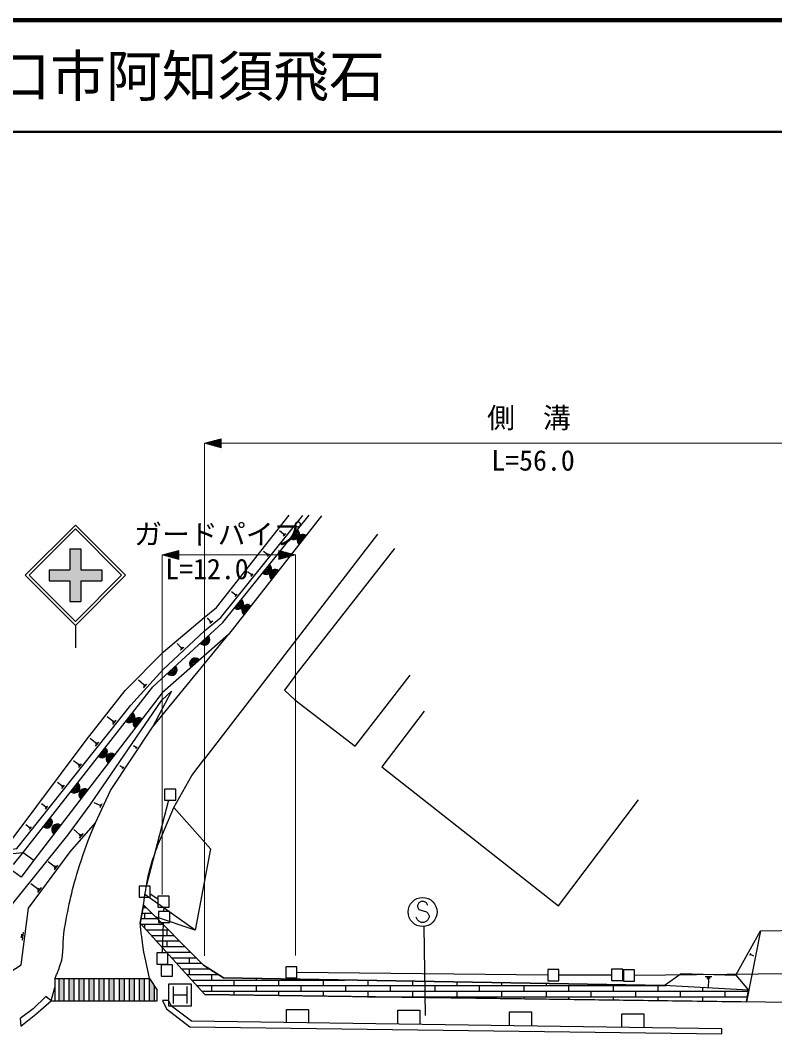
# Model space of a CAD drawing. Units: millimetres, scale not verified. Extents: x 40000 to 680000, y 20000 to 380000.
# Drawn here: x 412333 to 479975, y 289646 to 380000 of the extents above; entities that cross this region are included whole.
import ezdxf
from ezdxf.enums import TextEntityAlignment as Align

# ---------------------------------------------------------------- set-up
doc = ezdxf.new("R2010")
doc.units = ezdxf.units.MM
doc.header["$LTSCALE"] = 1000
for name, color, linetype, lineweight in [('M-BGD', 7, 'Continuous', 25), ('M-BMK-ROW', 30, 'Continuous', 25), ('M-STR-HTXT', 7, 'Continuous', 13), ('M-STR-STRC', 7, 'Continuous', 25), ('M-STR-STRD', 7, 'Continuous', 25), ('M-TTL', 2, 'Continuous', 140), ('M-TTL-LINE', 7, 'Continuous', 50)]:
    doc.layers.add(name, color=color, linetype=linetype, lineweight=lineweight)
doc.layers.add('M-TTL-TXT', color=7, linetype='Continuous')
doc.styles.add('ＭＳ ゴシック', font='')
doc.styles.get('ＭＳ ゴシック').set_extended_font_data('MS Gothic')

msp = doc.modelspace()

# ---------------------------------------------------------------- hatches: boundary and pattern name
at = {"layer": 'M-STR-STRC'}
for points in [[(414920, 330774), (416781, 330774), (416782, 332634), (417782, 332634), (417781, 330774), (419640, 330774), (419640, 329774), (417781, 329774), (417780, 327914), (416780, 327914), (416781, 329774), (414920, 329774)], [(416273, 292166), (416273, 294159), (415823, 294159), (415823, 292166)], [(417173, 292166), (417173, 294159), (416723, 294159), (416723, 292166)], [(418073, 292166), (418073, 294159), (417623, 294159), (417623, 292166)], [(418973, 292166), (418973, 294159), (418523, 294159), (418523, 292166)], [(419873, 292166), (419873, 294159), (419423, 294159), (419423, 292166)], [(420773, 292166), (420773, 294159), (420323, 294159), (420323, 292166)], [(421673, 292166), (421673, 294159), (421223, 294159), (421223, 292166)], [(422573, 292166), (422573, 294159), (422123, 294159), (422123, 292166)], [(423473, 292166), (423473, 294159), (423023, 294159), (423023, 292166)], [(424373, 292166), (424373, 293470), (423923, 294159), (423923, 292166)]]:
    msp.add_hatch(color=256, dxfattribs=at).paths.add_polyline_path(points)

# ---------------------------------------------------------------- linework, layer by layer
at = {"layer": 'M-BGD'}
for p, q in [((439348, 335600), (430992, 324981)), ((444375, 333950), (428863, 313818)), ((435933, 333971), (435588, 334248)), ((435959, 334003), (435907, 333939)), ((436123, 334031), (435915, 333772)), ((436028, 334001), (435924, 333872)), ((436949, 321240), (445923, 332670)), ((434475, 332151), (434144, 332417)), ((434500, 332182), (434450, 332119)), ((434658, 332208), (434458, 331960)), ((434567, 332179), (434467, 332055)), ((433026, 330340), (432708, 330596)), ((433050, 330370), (433002, 330310)), ((433202, 330396), (433010, 330157)), ((433114, 330368), (433018, 330249)), ((431661, 328479), (431280, 328785)), ((431753, 328593), (431569, 328364)), ((429397, 326132), (429123, 326465)), ((429590, 326151), (429340, 325946)), ((429428, 326157), (429365, 326106)), ((429493, 326141), (429368, 326039)), ((430992, 324981), (425052, 319742)), ((426760, 323787), (426398, 324175)), ((426996, 323826), (426705, 323554)), ((426797, 323821), (426724, 323753)), ((426878, 323807), (426733, 323671)), ((423416, 320462), (422950, 320887)), ((423692, 320530), (423374, 320181)), ((423456, 320505), (423377, 320418)), ((423554, 320496), (423395, 320321)), ((425052, 319742), (413572, 304749)), ((420633, 317193), (420135, 317589)), ((420670, 317240), (420596, 317146)), ((420906, 317281), (420609, 316908)), ((420769, 317237), (420621, 317050)), ((419094, 315253), (418605, 315642)), ((419362, 315339), (419070, 314972)), ((419130, 315299), (419057, 315207)), ((419228, 315296), (419082, 315112)), ((422729, 314843), (422486, 315003)), ((422777, 314916), (422681, 314770)), ((417568, 313312), (417122, 313667)), ((417602, 313354), (417535, 313270)), ((417813, 313390), (417547, 313056)), ((417691, 313351), (417558, 313184)), ((421532, 313028), (421254, 313211)), ((421587, 313111), (421477, 312944)), ((416070, 311402), (415671, 311719)), ((416099, 311439), (416040, 311365)), ((416288, 311472), (416050, 311173)), ((416179, 311437), (416060, 311288)), ((414599, 309528), (414247, 309808)), ((414625, 309561), (414573, 309495)), ((414792, 309590), (414582, 309326)), ((414695, 309559), (414591, 309427)), ((419451, 309678), (418973, 309901)), ((419472, 309723), (419431, 309633)), ((419553, 309740), (419470, 309561)), ((419655, 309802), (419488, 309443)), ((413233, 307629), (412850, 307933)), ((413324, 307743), (413141, 307514)), ((417666, 307047), (417134, 307512)), ((417710, 307097), (417622, 306997)), ((417974, 307130), (417625, 306731)), ((417820, 307089), (417645, 306889)), ((415391, 304194), (414848, 304595)), ((415429, 304245), (415353, 304143)), ((415677, 304297), (415376, 303890)), ((415534, 304245), (415384, 304042)), ((413890, 302186), (413301, 302621)), ((413931, 302241), (413849, 302131)), ((414201, 302298), (413874, 301857)), ((414045, 302242), (413882, 302021)), ((423249, 300016), (424111, 300016)), ((423333, 300516), (423612, 300516)), ((423516, 300516), (423516, 300613)), ((423516, 299516), (423516, 300016)), ((423165, 299516), (424609, 299516)), ((428011, 298491), (424453, 299673)), ((412596, 298290), (412504, 297594)), ((423181, 299016), (425107, 299016)), ((423516, 298647), (423516, 299016)), ((423634, 298516), (425516, 298516)), ((425516, 298516), (425605, 298516)), ((425516, 298016), (425516, 298516)), ((478704, 298413), (477439, 292052)), ((412457, 298131), (412411, 297783)), ((424088, 298016), (425516, 298016)), ((424541, 297516), (425516, 297516)), ((425516, 298016), (426103, 298016)), ((425516, 297516), (426601, 297516)), ((425516, 297016), (425516, 297516)), ((424994, 297016), (425516, 297016)), ((425447, 296516), (425516, 296516)), ((425516, 297016), (427099, 297016)), ((425516, 296516), (427597, 296516)), ((425516, 296440), (425516, 296516)), ((427516, 296516), (427516, 296597)), ((477722, 296257), (477816, 296424)), ((425900, 296016), (428095, 296016)), ((426353, 295516), (428593, 295516)), ((427516, 295516), (427516, 296016)), ((477769, 296341), (478048, 296184)), ((426807, 295016), (429275, 295016)), ((427516, 294516), (427516, 295016)), ((415436, 294159), (423923, 294159)), ((415436, 294159), (415436, 292166)), ((423923, 294159), (424601, 293121)), ((427260, 294516), (429516, 294516)), ((427713, 294016), (429516, 294016)), ((429516, 294516), (430054, 294516)), ((429516, 294016), (429516, 294516)), ((429516, 294016), (433516, 294016)), ((431516, 293516), (431516, 294016)), ((433516, 294016), (433516, 294151)), ((433516, 294016), (437516, 294016)), ((435516, 293516), (435516, 294016)), ((437516, 294016), (437516, 294083)), ((437516, 294016), (441406, 294016)), ((439516, 293516), (439516, 294016)), ((443516, 293516), (443516, 293980)), ((447516, 293516), (447516, 293912)), ((451516, 293516), (451516, 293843)), ((455516, 293516), (455516, 293775)), ((459516, 293516), (459516, 293706)), ((473717, 294335), (474335, 294319)), ((473869, 294228), (474178, 294220)), ((473944, 294123), (474098, 294119)), ((474021, 294121), (474000, 293297)), ((476486, 294464), (477607, 293113)), ((415101, 292166), (415436, 293345)), ((424373, 292166), (424373, 293470)), ((428166, 293516), (429516, 293516)), ((428619, 293016), (429516, 293016)), ((429516, 293516), (433516, 293516)), ((429516, 293016), (429516, 293516)), ((429516, 293016), (433516, 293016)), ((431516, 292679), (431516, 293016)), ((433516, 293516), (437516, 293516)), ((433516, 293016), (433516, 293516)), ((433516, 293016), (437516, 293016)), ((435516, 292625), (435516, 293016)), ((437516, 293516), (441516, 293516)), ((437516, 293016), (437516, 293516)), ((437516, 293016), (441516, 293016)), ((439516, 292570), (439516, 293016)), ((441516, 293516), (445516, 293516)), ((441516, 293016), (441516, 293516)), ((441516, 293016), (445516, 293016)), ((443516, 292516), (443516, 293016)), ((445516, 293516), (449516, 293516)), ((445516, 293016), (445516, 293516)), ((445516, 293016), (449516, 293016)), ((447516, 292516), (447516, 293016)), ((449516, 293516), (453516, 293516)), ((449516, 293016), (449516, 293516)), ((449516, 293016), (453516, 293016)), ((451516, 292516), (451516, 293016)), ((453516, 293516), (457516, 293516)), ((453516, 293016), (453516, 293516)), ((453516, 293016), (457516, 293016)), ((455516, 292516), (455516, 293016)), ((457516, 293516), (461516, 293516)), ((457516, 293016), (457516, 293516)), ((457516, 293016), (461516, 293016)), ((459516, 292516), (459516, 293016)), ((461516, 293516), (465516, 293516)), ((461516, 293016), (461516, 293516)), ((461516, 293016), (465516, 293016)), ((463516, 293516), (463516, 293638)), ((463516, 292516), (463516, 293016)), ((465516, 293516), (469516, 293516)), ((465516, 293016), (465516, 293516)), ((465516, 293016), (469516, 293016)), ((467516, 293516), (467516, 293570)), ((467516, 292516), (467516, 293016)), ((469516, 293516), (470232, 293516)), ((469516, 293016), (469516, 293516)), ((469516, 293016), (473516, 293016)), ((471516, 292516), (471516, 293016)), ((473516, 293016), (473516, 293337)), ((473516, 293016), (477516, 293016)), ((475516, 292516), (475516, 293016)), ((477516, 293016), (477516, 293118)), ((477516, 293016), (477592, 293016)), ((443454, 292516), (445516, 292516)), ((445516, 292516), (449516, 292516)), ((445516, 292488), (445516, 292516)), ((449516, 292516), (453516, 292516)), ((449516, 292433), (449516, 292516)), ((453516, 292516), (457516, 292516)), ((453516, 292379), (453516, 292516)), ((457516, 292516), (461516, 292516)), ((457516, 292324), (457516, 292516)), ((461516, 292516), (465516, 292516)), ((461516, 292269), (461516, 292516)), ((465516, 292516), (469516, 292516)), ((465516, 292215), (465516, 292516)), ((469516, 292516), (473516, 292516)), ((469516, 292160), (469516, 292516)), ((473516, 292516), (477513, 292516)), ((473516, 292106), (473516, 292516))]:
    msp.add_line(p, q, dxfattribs=at)
for points in [[(399521, 296621), (402875, 299073), (408921, 306318), (411625, 306625), (418235, 315495), (421739, 319953), (425184, 323415), (428835, 326486), (429920, 327383), (436442, 335654)], [(399658, 296262), (403503, 299104), (409261, 305415), (412034, 305800), (422250, 318650), (425112, 321792), (428863, 325296), (430320, 326491), (437659, 335623)], [(412609, 305435), (424237, 320269), (430511, 326052), (438229, 335645)], [(401752, 293852), (409344, 293401), (412417, 295388), (413079, 300444), (416820, 305507), (419080, 308091), (420425, 310985), (424180, 316682), (430992, 324981)], [(436949, 321240), (436017, 319970), (436949, 319123)], [(436949, 319123), (442367, 314974), (447278, 321324)], [(404592, 295322), (408776, 295274), (410892, 296380), (411666, 300858), (416593, 306979), (418601, 309708), (425044, 319073), (425886, 319891), (424180, 316682)], [(448548, 318107), (444738, 313112), (460571, 300666), (467767, 310148)], [(425058, 307008), (426117, 309468), (427714, 312337), (428863, 313818)], [(426117, 309468), (429399, 305772), (428011, 298491), (423505, 301685)], [(403389, 298584), (409700, 305170), (412609, 305435)], [(411735, 304368), (412609, 305435), (413572, 304749), (412423, 303242), (411434, 303945)], [(482364, 292311), (481331, 291999), (428892, 292715), (423096, 299110), (423373, 300757), (428765, 295344), (430544, 294202), (470044, 293526), (471577, 294590), (476486, 294464), (478704, 298413), (482434, 298493)], [(415101, 292166), (424601, 292166), (424601, 293121)], [(436202, 290204), (436202, 291378), (438179, 291378), (438179, 290176)], [(446169, 290063), (446169, 291327), (448145, 291327), (448145, 290050)], [(456199, 289921), (456199, 291157), (458176, 291157), (458176, 289893)], [(466247, 289779), (466247, 290978), (468224, 290978), (468224, 289751)]]:
    msp.add_lwpolyline(points, dxfattribs=at)
msp.add_lwpolyline([(423373, 300757), (423096, 299110), (428892, 292715), (477439, 292052), (477607, 293113), (470044, 293526), (430544, 294202), (428765, 295344)], close=True, dxfattribs=at)
for centre, radius, start, end in [((436878, 333965), 500, 231.18293, 51.18293), ((436878, 333965), 400, 231.18293, 51.18293), ((436878, 333965), 300, 231.18293, 51.18293), ((436878, 333965), 200, 231.18293, 51.18293), ((436878, 333965), 100, 231.18293, 51.18293), ((436878, 333965), 100, 231.18293, 51.18293), ((437643, 333434), 500, 51.80588, 231.80588), ((437643, 333434), 400, 51.80588, 231.80588), ((437643, 333434), 300, 51.80588, 231.80588), ((437643, 333434), 200, 51.80588, 231.80588), ((437643, 333434), 100, 51.80588, 231.80588), ((437643, 333434), 100, 51.80588, 231.80588), ((434370, 330849), 500, 231.18293, 51.18293), ((434370, 330849), 400, 231.18293, 51.18293), ((434370, 330849), 300, 231.18293, 51.18293), ((434370, 330849), 200, 231.18293, 51.18293), ((434370, 330849), 100, 231.18293, 51.18293), ((434370, 330849), 100, 231.18293, 51.18293), ((435170, 330291), 500, 51.80588, 231.80588), ((435170, 330291), 400, 51.80588, 231.80588), ((435170, 330291), 300, 51.80588, 231.80588), ((435170, 330291), 200, 51.80588, 231.80588), ((435170, 330291), 100, 51.80588, 231.80588), ((435170, 330291), 100, 51.80588, 231.80588), ((431863, 327732), 500, 231.18293, 51.18293), ((431863, 327732), 400, 231.18293, 51.18293), ((431863, 327732), 300, 231.18293, 51.18293), ((431863, 327732), 200, 231.18293, 51.18293), ((431863, 327732), 100, 231.18293, 51.18293), ((431863, 327732), 100, 231.18293, 51.18293), ((432697, 327147), 500, 51.80588, 231.80588), ((432697, 327147), 400, 51.80588, 231.80588), ((432697, 327147), 300, 51.80588, 231.80588), ((432697, 327147), 200, 51.80588, 231.80588), ((432697, 327147), 100, 51.80588, 231.80588), ((432697, 327147), 100, 51.80588, 231.80588), ((428845, 324516), 500, 222.66633, 42.66633), ((428845, 324516), 400, 222.66633, 42.66633), ((428845, 324516), 300, 222.66633, 42.66633), ((428845, 324516), 200, 222.66633, 42.66633), ((428845, 324516), 100, 222.66633, 42.66633), ((428845, 324516), 100, 222.66633, 42.66633), ((428022, 322361), 500, 41.40449, 221.40449), ((428022, 322361), 400, 41.40449, 221.40449), ((428022, 322361), 300, 41.40449, 221.40449), ((425903, 321805), 500, 222.66633, 42.66633), ((425903, 321805), 400, 222.66633, 42.66633), ((425903, 321805), 300, 222.66633, 42.66633), ((425903, 321805), 200, 222.66633, 42.66633), ((425903, 321805), 100, 222.66633, 42.66633), ((425903, 321805), 100, 222.66633, 42.66633), ((428022, 322361), 200, 41.40449, 221.40449), ((428022, 322361), 100, 41.40449, 221.40449), ((428022, 322361), 100, 41.40449, 221.40449), ((422124, 317574), 500, 231.90803, 51.90803), ((422124, 317574), 400, 231.90803, 51.90803), ((422124, 317574), 300, 231.90803, 51.90803), ((422124, 317574), 200, 231.90803, 51.90803), ((422124, 317574), 100, 231.90803, 51.90803), ((422124, 317574), 100, 231.90803, 51.90803), ((422960, 317010), 500, 52.56023, 232.56023), ((422960, 317010), 400, 52.56023, 232.56023), ((422960, 317010), 300, 52.56023, 232.56023), ((422960, 317010), 200, 52.56023, 232.56023), ((422960, 317010), 100, 52.56023, 232.56023), ((422960, 317010), 100, 52.56023, 232.56023), ((419657, 314426), 500, 231.90803, 51.90803), ((419657, 314426), 400, 231.90803, 51.90803), ((419657, 314426), 300, 231.90803, 51.90803), ((419657, 314426), 200, 231.90803, 51.90803), ((419657, 314426), 100, 231.90803, 51.90803), ((419657, 314426), 100, 231.90803, 51.90803), ((420528, 313834), 500, 52.56023, 232.56023), ((420528, 313834), 400, 52.56023, 232.56023), ((420528, 313834), 300, 52.56023, 232.56023), ((420528, 313834), 200, 52.56023, 232.56023), ((420528, 313834), 100, 52.56023, 232.56023), ((420528, 313834), 100, 52.56023, 232.56023), ((417189, 311278), 500, 231.90803, 51.90803), ((417189, 311278), 400, 231.90803, 51.90803), ((417189, 311278), 300, 231.90803, 51.90803), ((417189, 311278), 200, 231.90803, 51.90803), ((417189, 311278), 100, 231.90803, 51.90803), ((417189, 311278), 100, 231.90803, 51.90803), ((418096, 310658), 500, 52.56023, 232.56023), ((418096, 310658), 400, 52.56023, 232.56023), ((418096, 310658), 300, 52.56023, 232.56023), ((418096, 310658), 200, 52.56023, 232.56023), ((418096, 310658), 100, 52.56023, 232.56023), ((418096, 310658), 100, 52.56023, 232.56023), ((414721, 308130), 500, 231.90803, 51.90803), ((414721, 308130), 400, 231.90803, 51.90803), ((414721, 308130), 300, 231.90803, 51.90803), ((414721, 308130), 200, 231.90803, 51.90803), ((414721, 308130), 100, 231.90803, 51.90803), ((414721, 308130), 100, 231.90803, 51.90803), ((415664, 307482), 500, 52.56023, 232.56023), ((415664, 307482), 400, 52.56023, 232.56023), ((415664, 307482), 300, 52.56023, 232.56023), ((415664, 307482), 200, 52.56023, 232.56023), ((415664, 307482), 100, 52.56023, 232.56023), ((415664, 307482), 100, 52.56023, 232.56023)]:
    msp.add_arc(centre, radius, start, end, dxfattribs=at)
for points, knots in [([(415436, 294159), (415704, 294681), (415767, 294885), (415930, 295368), (416342, 296587), (416076, 297375), (416309, 298641), (416718, 300864), (416969, 302116), (417661, 304267), (418149, 305784), (418345, 306321), (419080, 308091)], [0, 0, 0, 0, 1, 1, 1, 2, 2, 2, 3, 3, 3, 4, 4, 4, 4]), ([(423373, 300757), (423721, 302817), (423766, 303485), (424336, 305145), (424590, 305883), (424680, 306159), (425058, 307008)], [0, 0, 0, 0, 1, 1, 1, 2, 2, 2, 2]), ([(423923, 294159), (423546, 295922), (423403, 296416), (423225, 297887), (423167, 298363), (423143, 298527), (423096, 299110)], [0, 0, 0, 0, 1, 1, 1, 2, 2, 2, 2])]:
    msp.add_open_spline(points, degree=3, knots=knots, dxfattribs=at)
at = {"layer": 'M-BMK-ROW'}
for p, q in [((426274, 311120), (425274, 311120)), ((425274, 311120), (425274, 310120)), ((426274, 310120), (426274, 311120)), ((425619, 310120), (423638, 302438)), ((425274, 310120), (426274, 310120)), ((423989, 302438), (422989, 302438)), ((422989, 302438), (422989, 301438)), ((423989, 301438), (423989, 302438)), ((422989, 301438), (423989, 301438)), ((423989, 301745), (424686, 301296)), ((425686, 301535), (424686, 301535)), ((424686, 301535), (424686, 300535)), ((425686, 300535), (425686, 301535)), ((424686, 300535), (425686, 300535)), ((425742, 300164), (424742, 300164)), ((424742, 300164), (424742, 299164)), ((425196, 300535), (425190, 300164)), ((425742, 299164), (425742, 300164)), ((424742, 299164), (425742, 299164)), ((425146, 299164), (425050, 296443)), ((425578, 296443), (424578, 296443)), ((424578, 296443), (424578, 295443)), ((425578, 295443), (425578, 296443)), ((424578, 295443), (425578, 295443)), ((425974, 295373), (424974, 295373)), ((424974, 295373), (424974, 294373)), ((425974, 294373), (425974, 295373)), ((437142, 295204), (436142, 295204)), ((436142, 295204), (436142, 294204)), ((437142, 294204), (437142, 295204)), ((437142, 294734), (459625, 294478)), ((460625, 294958), (459625, 294958)), ((459625, 294958), (459625, 293958)), ((460625, 293958), (460625, 294958)), ((466341, 294976), (465341, 294976)), ((465341, 294976), (465341, 293976)), ((466341, 293976), (466341, 294976)), ((467405, 294922), (466405, 294922)), ((466405, 294922), (466405, 293922)), ((467405, 293922), (467405, 294922)), ((467405, 294442), (481256, 294598)), ((424974, 294373), (425974, 294373)), ((436142, 294204), (437142, 294204)), ((459625, 293958), (460625, 293958)), ((460625, 294477), (465341, 294473)), ((465341, 293976), (466341, 293976)), ((466405, 293922), (467405, 293922))]:
    msp.add_line(p, q, dxfattribs=at)
at = {"layer": 'M-STR-HTXT'}
for p, q in [((428863, 342095), (430363, 342497)), ((430363, 341693), (430363, 342497)), ((428863, 296177), (428863, 342095)), ((428863, 342095), (430363, 341693)), ((428863, 342095), (430363, 342095)), ((430363, 342175), (429163, 342175)), ((430363, 342014), (429163, 342014)), ((429463, 342256), (430363, 342256)), ((429463, 341934), (430363, 341934)), ((430363, 342336), (429763, 342336)), ((430363, 341854), (429763, 341854)), ((430063, 342416), (430363, 342416)), ((430063, 341773), (430363, 341773)), ((430363, 342095), (482639, 342095)), ((425058, 332092), (426558, 332494)), ((425058, 332092), (425058, 301665)), ((425058, 332092), (426558, 331690)), ((425058, 332092), (426558, 332092)), ((426558, 332172), (425358, 332172)), ((426558, 332012), (425358, 332012)), ((425658, 332253), (426558, 332253)), ((425658, 331931), (426558, 331931)), ((426558, 332333), (425958, 332333)), ((426558, 331851), (425958, 331851)), ((426258, 332414), (426558, 332414)), ((426258, 331770), (426558, 331770)), ((426558, 331690), (426558, 332494)), ((426558, 332092), (435514, 332092)), ((437014, 332092), (435514, 332494)), ((435514, 332494), (435514, 331690)), ((435814, 332414), (435514, 332414)), ((435514, 332333), (436114, 332333)), ((436414, 332253), (435514, 332253)), ((435514, 332172), (436714, 332172)), ((437014, 332092), (435514, 331690)), ((437014, 332092), (435514, 332092)), ((435514, 332012), (436714, 332012)), ((436414, 331931), (435514, 331931)), ((435514, 331851), (436114, 331851)), ((435814, 331770), (435514, 331770)), ((437014, 332092), (437014, 296200))]:
    msp.add_line(p, q, dxfattribs=at)
at = {"layer": 'M-STR-STRC'}
for p, q in [((412780, 330274), (417280, 334774)), ((413134, 330274), (417280, 334421)), ((421780, 330274), (417280, 334774)), ((421427, 330274), (417280, 334421)), ((416782, 332634), (416781, 330774)), ((416782, 332634), (417782, 332634)), ((417782, 332634), (417781, 330774)), ((414920, 330774), (414920, 329774)), ((414920, 330774), (416781, 330774)), ((417781, 330774), (419640, 330774)), ((419640, 330774), (419640, 329774)), ((412780, 330274), (417280, 325774)), ((413134, 330274), (417280, 326127)), ((417280, 326127), (421427, 330274)), ((417280, 325774), (421780, 330274)), ((414920, 329774), (416781, 329774)), ((416781, 329774), (416780, 327914)), ((417781, 329774), (417780, 327914)), ((417781, 329774), (419640, 329774)), ((416780, 327914), (417780, 327914)), ((417280, 325774), (417280, 323774)), ((448051, 300938), (447933, 300702)), ((448287, 301056), (448051, 300938)), ((448524, 301056), (448287, 301056)), ((448760, 300938), (448524, 301056)), ((448878, 300702), (448760, 300938)), ((447933, 300702), (447933, 300584)), ((447933, 300584), (448051, 300347)), ((448051, 300347), (448760, 300111)), ((448760, 300111), (448878, 299993)), ((448878, 299993), (448997, 299756)), ((447933, 299402), (447815, 299638)), ((448051, 299284), (447933, 299402)), ((448287, 299166), (448051, 299284)), ((448524, 299166), (448287, 299166)), ((448760, 299284), (448524, 299166)), ((448878, 299402), (448760, 299284)), ((448997, 299638), (448878, 299402)), ((448997, 299756), (448997, 299638)), ((448510, 298815), (448641, 290841)), ((415823, 292166), (415823, 294159)), ((416273, 292166), (416273, 294159)), ((416723, 292166), (416723, 294159)), ((417173, 292166), (417173, 294159)), ((417623, 292166), (417623, 294159)), ((418073, 292166), (418073, 294159)), ((418523, 292166), (418523, 294159)), ((418973, 292166), (418973, 294159)), ((419423, 292166), (419423, 294159)), ((419873, 292166), (419873, 294159)), ((420323, 292166), (420323, 294159)), ((420773, 292166), (420773, 294159)), ((421223, 292166), (421223, 294159)), ((421673, 292166), (421673, 294159)), ((422123, 292166), (422123, 294159)), ((422573, 292166), (422573, 294159)), ((423023, 292166), (423023, 294159)), ((423473, 292166), (423473, 294159)), ((423923, 292166), (423923, 294159)), ((425659, 291677), (425659, 293677)), ((425659, 293677), (427659, 293677)), ((427659, 293677), (427659, 291677)), ((426034, 293427), (426034, 291927)), ((427284, 293427), (427284, 291927)), ((426034, 292677), (427284, 292677)), ((427659, 291677), (425659, 291677))]:
    msp.add_line(p, q, dxfattribs=at)
msp.add_circle((448406, 300111), 1300, dxfattribs=at)
at = {"layer": 'M-STR-STRD'}
for points in [[(412336, 290579), (412408, 289870), (413742, 290952), (415101, 292166), (414644, 292539), (413502, 291445)], [(475223, 289652), (427677, 290325), (425884, 291685), (425631, 292178), (425102, 292178), (425451, 291433), (427555, 289810), (475227, 289196)]]:
    msp.add_lwpolyline(points, close=True, dxfattribs=at)
at = {"layer": 'M-TTL'}
msp.add_line((680000, 380000), (40000, 380000), dxfattribs=at)
at = {"layer": 'M-TTL-LINE'}
msp.add_line((40000, 370000), (680000, 370000), dxfattribs=at)

# ---------------------------------------------------------------- texts
at = {"layer": 'M-STR-HTXT', "style": 'ＭＳ ゴシック'}
for s, p in [('側\u3000溝', (457935, 342914)), ('L=56.0', (458300, 339100)), ('ガードパイプ', (430048, 332485)), ('L=12.0', (429074, 329374))]:
    msp.add_text(s, height=1833, dxfattribs=at).set_placement(p, align=Align.BOTTOM_CENTER)
at = {"layer": 'M-TTL-TXT', "style": 'ＭＳ ゴシック'}
msp.add_text('山口市阿知須飛石', height=3666, dxfattribs=at).set_placement((405024, 375000), align=Align.MIDDLE_LEFT)

doc.saveas('drawing.dxf')
